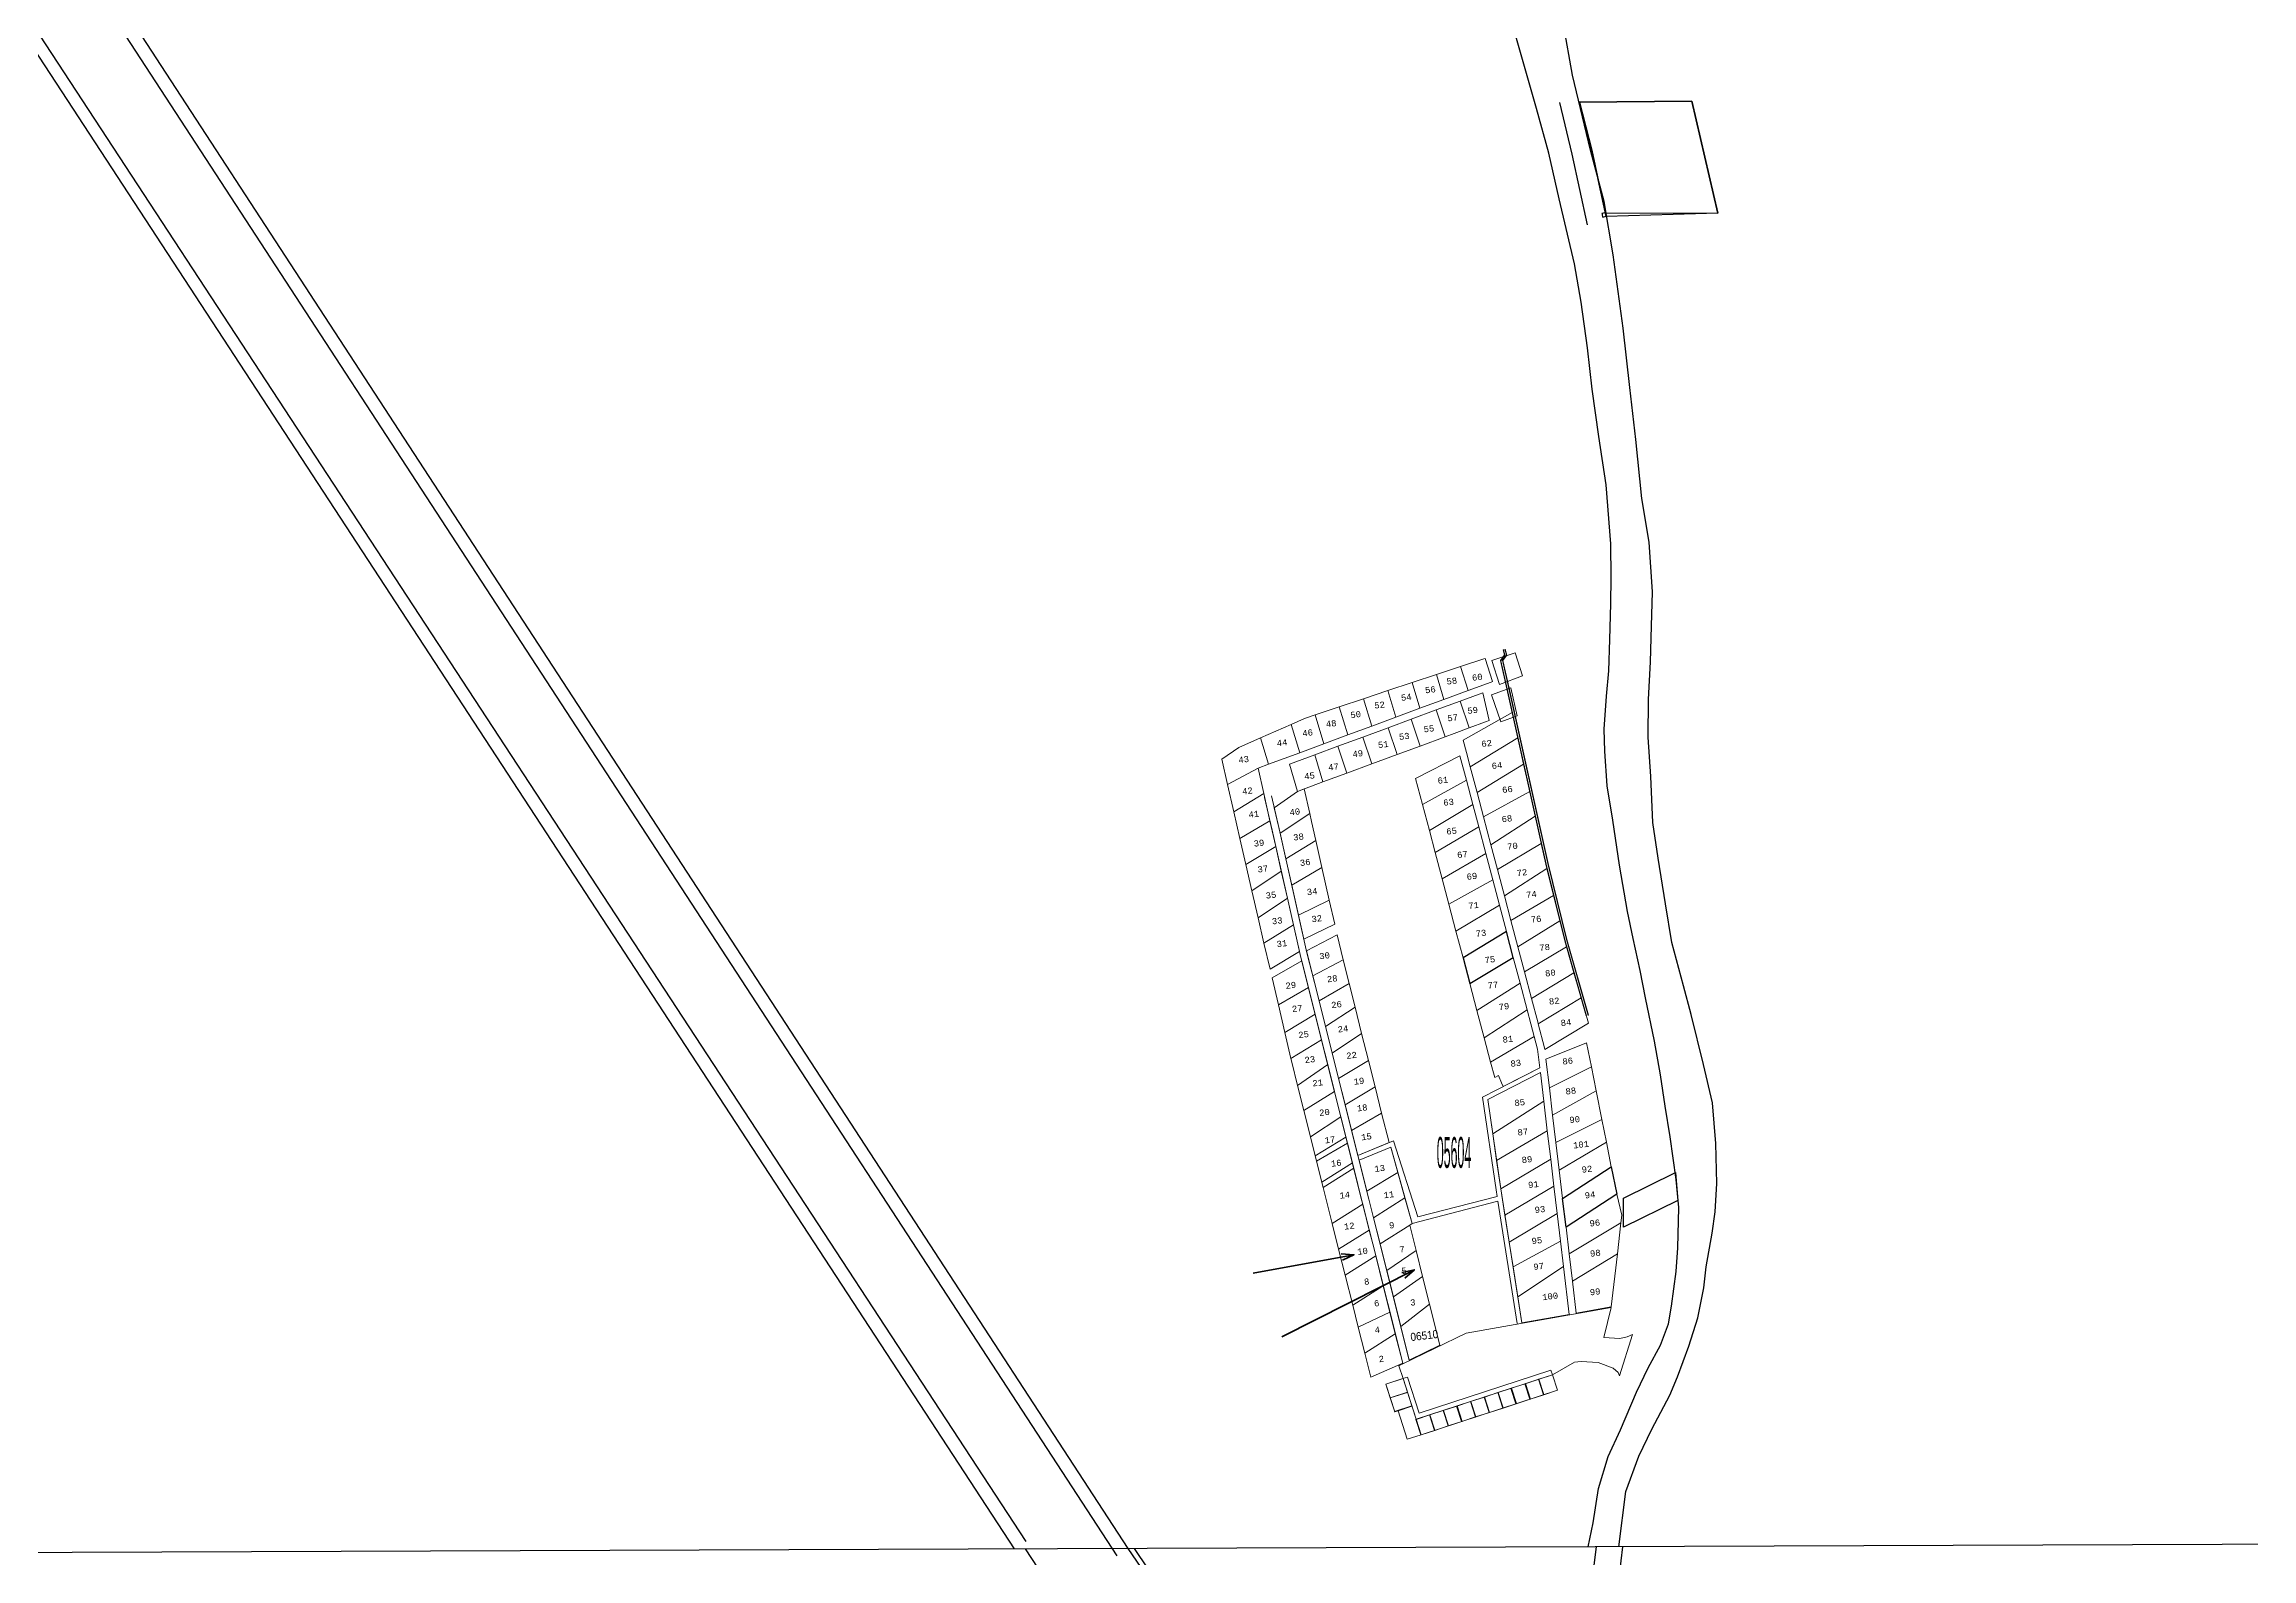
# Model space of a CAD drawing. Header units: millimetres. Extents: x 553705 to 560987, y 1303667 to 1309938.
# Drawn here: x 557243 to 558140, y 1305314 to 1305929 of the extents above; entities that cross this region are included whole.
import ezdxf
from ezdxf.enums import TextEntityAlignment as Align

# ---------------------------------------------------------------- set-up
doc = ezdxf.new("R2010")
doc.units = ezdxf.units.MM
doc.header["$PDMODE"] = 35
doc.header["$PDSIZE"] = 0.5
for name, color, linetype in [('2', 7, 'Continuous'), ('43', 7, 'Continuous'), ('CVL_CUADCON_LIN', 8, 'Continuous'), ('CVL_CUADCON_TIT', 1, 'Continuous')]:
    doc.layers.add(name, color=color, linetype=linetype)
for name, color, linetype, lineweight in [('Level 20', 7, 'Continuous', 0), ('Level 3', 6, 'Continuous', 0), ('Level 50', 7, 'Continuous', 0)]:
    doc.layers.add(name, color=color, linetype=linetype, lineweight=lineweight)
doc.styles.add('HECTOR LOPEZ', font='arial.ttf')
doc.styles.add('MONOTXT4', font='Monotxt4.shx')
doc.styles.add('ROMANS', font='ROMANS', dxfattribs={"height": 0.2})
doc.styles.add('Styledgn003', font='dgn003.shx')
doc.dimstyles.get("Standard").update_dxf_attribs({"dimtxt": 5, "dimasz": 0.18, "dimexe": 0.18, "dimexo": 0.0625, "dimgap": 0.09, "dimtad": 0, "dimtih": 1, "dimtoh": 1, "dimdec": 4, "dimzin": 0, "dimdsep": 46, "dimtxsty": 'HECTOR LOPEZ', "dimcen": 0.09, "dimadec": 0, "dimazin": 0, "dimtfac": 1, "dimtdec": 4, "dimtofl": 0, "dimtmove": 2, "dimatfit": 3, "dimfxl": 0.18, "dimtolj": 1, "dimtzin": 0, "dimarcsym": 0})
doc.dimstyles.new('STANDARD$0', dxfattribs={"dimtxt": 0.6, "dimasz": 0.5, "dimexe": 0.125, "dimexo": 0.000625, "dimgap": 0.0625, "dimtad": 0, "dimzin": 1, "dimdsep": 46, "dimtxsty": 'ROMANS', "dimblk1": 'ARCHTICK', "dimblk2": 'ARCHTICK', "dimsah": 1, "dimcen": 2.5, "dimclrd": 1, "dimclre": 1, "dimclrt": 30, "dimaunit": 1, "dimadec": 0, "dimazin": 0, "dimtfac": 1, "dimtix": 1, "dimtofl": 0, "dimtmove": 1, "dimatfit": 3, "dimldrblk": 'ARCHTICK', "dimfxl": 1, "dimtolj": 1, "dimtzin": 1, "dimarcsym": 0})

# ---------------------------------------------------------------- blocks, each defined once
blk = doc.blocks.new('_ARCHTICK')
at = {"color": 0, "linetype": 'ByBlock', "const_width": 0.15}
blk.add_lwpolyline([(-0.5, -0.5), (0.5, 0.5)], dxfattribs=at)
blk = doc.blocks.new('*D411')
at = {"layer": 'CVL_CUADCON_LIN', "color": 1, "lineweight": -2, "ltscale": 0.5, "transparency": 16777216}
for p, q in [((557877.07, 1305860.56), (557875.66, 1305860.26)), ((557875.78, 1305860.28), (557875.84, 1305860.02)), ((557877.4, 1305858.99), (557876, 1305858.68)), ((557876.12, 1305858.71), (557876.06, 1305858.97))]:
    blk.add_line(p, q, dxfattribs=at)
at = {"layer": 'Defpoints', "color": 0, "lineweight": 30, "ltscale": 0.5, "transparency": 16777216}
for p in [(557875.78, 1305860.28), (557877.07, 1305860.56), (557877.4, 1305858.99)]:
    blk.add_point(p, dxfattribs=at)
at = {"layer": 'CVL_CUADCON_LIN', "color": 1, "lineweight": -2, "ltscale": 0.5, "transparency": 16777216, "xscale": 0.5, "yscale": 0.5, "zscale": 0.5}
for p, rotation in [((557875.78, 1305860.28), 102.0840582381825), ((557876.12, 1305858.71), 282.0840582381825)]:
    blk.add_blockref('_ARCHTICK', p, dxfattribs=dict(at, rotation=rotation))
at = {"layer": 'CVL_CUADCON_LIN', "color": 30, "ltscale": 0.5, "transparency": 16777216, "insert": (557875.95, 1305859.5), "char_height": 0.2, "attachment_point": 5, "rotation": 282.08406, "style": 'ROMANS'}
blk.add_mtext('\\A1;1.61m.', dxfattribs=at)

msp = doc.modelspace()

# ---------------------------------------------------------------- linework, layer by layer
at = {"color": 1}
msp.add_lwpolyline([(557905.645, 1305470.625), (557906.556, 1305459.272), (557884.464, 1305448.451), (557884.464, 1305460.161)], close=True, dxfattribs=at)
at = {"layer": '2', "color": 1, "linetype": 'Continuous'}
for p, q in [((557683.268, 1305317.877), (556757.033, 1306738.195)), ((557678.748, 1305314.929), (557063.596, 1306258.223)), ((557641.738, 1305320.766), (557036.002, 1306246.05)), ((557637.052, 1305317.704), (557035.233, 1306238.654)), ((557641.401, 1305317.721), (557830.357, 1305030.172))]:
    msp.add_line(p, q, dxfattribs=at)
for points in [[(557870.203, 1305318.574), (557872.154, 1305328.281), (557874.338, 1305342.304), (557878.307, 1305355.321), (557883.309, 1305366.054), (557889.801, 1305381.382), (557894.554, 1305391.35), (557899.567, 1305400.555), (557902.806, 1305409.238), (557904.024, 1305416.377), (557905.953, 1305430.397), (557906.645, 1305440.079), (557907.034, 1305456.379), (557905.935, 1305467.83), (557903.523, 1305485.128), (557901.4, 1305497.589), (557899.53, 1305510.308), (557897.144, 1305524.04), (557893.46, 1305541.583), (557891.347, 1305552.772), (557888.459, 1305565.737), (557886.093, 1305576.668), (557882.908, 1305595.488), (557880.235, 1305613.802), (557877.847, 1305627.79), (557876.983, 1305641.789), (557876.664, 1305650.699), (557877.582, 1305664.202), (557878.524, 1305674.396), (557878.939, 1305687.131), (557879.341, 1305701.649), (557879.518, 1305712.346), (557879.417, 1305726.096), (557877.465, 1305750.018), (557874.529, 1305769.603), (557871.848, 1305788.936), (557869.948, 1305805.728), (557867.273, 1305824.297), (557864.62, 1305839.811), (557858.332, 1305866.246), (557854.133, 1305884.804), (557849.176, 1305902.846), (557840.833, 1305932.322)], [(557882.652, 1305318.62), (557885.522, 1305341.115), (557890.752, 1305355.415), (557896.006, 1305366.405), (557903.271, 1305380.211), (557906.519, 1305387.621), (557911, 1305400.132), (557914.726, 1305411.62), (557917.177, 1305423.862), (557918.131, 1305432.272), (557920.571, 1305446.042), (557921.778, 1305454.709), (557922.456, 1305466.173), (557922.084, 1305482.468), (557920.693, 1305499.009), (557917.024, 1305514.515), (557912.051, 1305534.849), (557908.918, 1305546.539), (557904.218, 1305564.074), (557901.563, 1305579.842), (557898.634, 1305598.409), (557896.497, 1305612.907), (557895.6, 1305631.49), (557894.467, 1305647.524), (557894.61, 1305662.804), (557895.514, 1305678.09), (557895.917, 1305692.608), (557896.323, 1305706.616), (557894.906, 1305726.723), (557891.983, 1305744.526), (557889.523, 1305768.444), (557887.083, 1305789.561), (557884.367, 1305813.732), (557880.341, 1305843.495), (557876.627, 1305865.112), (557871.142, 1305885.951), (557863.808, 1305916.453), (557860.102, 1305937.052)], [(557873.378, 1305318.586), (557868.761, 1305281.961), (557859.019, 1305253.699), (557852.826, 1305226.728), (557847.675, 1305195.443), (557842.456, 1305175.593), (557838.505, 1305156.258), (557833.55, 1305134.885), (557831.103, 1305118.862), (557826.079, 1305109.177), (557685.863, 1305317.886)], [(557838.933, 1305083.838), (557840.614, 1305100.365), (557841.241, 1305123.239), (557844.382, 1305150.701), (557849.845, 1305172.077), (557854.826, 1305189.131), (557859.806, 1305206.439), (557868.048, 1305230.626), (557872.782, 1305246.407), (557876.237, 1305263.707), (557879.452, 1305278.717), (557884.308, 1305318.627)]]:
    msp.add_lwpolyline(points, dxfattribs=at)
at = {"layer": '43', "color": 1, "linetype": 'Continuous'}
msp.add_lwpolyline([(553889.178, 1309911.573), (560693.97, 1309937.04), (560711.708, 1305329.172), (553905.872, 1305303.788), (553889.178, 1309911.573)], dxfattribs=at)
at = {"layer": 'CVL_CUADCON_LIN', "color": 1, "ltscale": 0.5, "flags": 128}
for points in [[(557869.952, 1305855.603), (557863.694, 1305884.412), (557858.622, 1305905.307)], [(557826.079, 1305109.177), (557683.268, 1305317.877)]]:
    msp.add_lwpolyline(points, dxfattribs=at)
for points in [[(557866.574, 1305905.525), (557912.314, 1305905.895), (557922.794, 1305860.375), (557877.404, 1305858.985), (557871.624, 1305885.985)], [(557877.067, 1305860.558), (557922.794, 1305860.375), (557912.314, 1305905.895), (557866.574, 1305905.525), (557871.624, 1305885.985), (557877.067, 1305860.558)], [(557879.554, 1305472.948), (557881.805, 1305461.785), (557861.151, 1305448.42), (557859.761, 1305460.052)]]:
    msp.add_lwpolyline(points, close=True, dxfattribs=at)
at = {"layer": 'CVL_CUADCON_LIN', "color": 1, "ltscale": 0.5, "const_width": 0.1, "flags": 128}
msp.add_lwpolyline([(557608.444, 1305361.482), (557598.543, 1305376.634)], dxfattribs=at)
at = {"layer": 'CVL_CUADCON_TIT', "color": 1, "ltscale": 0.5, "flags": 128}
msp.add_lwpolyline([(557839.725, 1305558.036), (557836.934, 1305568.578), (557819.302, 1305557.895), (557822.081, 1305547.396), (557839.725, 1305558.036)], dxfattribs=at)
at = {"layer": 'Level 20', "color": 1, "linetype": 'Continuous', "lineweight": 0}
msp.add_line((557833.252, 1305593.812), (557830.605, 1305603.811), dxfattribs=at)
at = {"layer": 'Level 20', "color": 1, "linetype": 'Continuous', "lineweight": 0, "flags": 128}
for points in [[(557840.537, 1305681.831), (557831.046, 1305678.682), (557834.134, 1305668.939), (557843.515, 1305672.403), (557840.537, 1305681.831)], [(557869.388, 1305534.255), (557860.684, 1305564.78), (557852.988, 1305595.87), (557837.056, 1305667.162), (557834.502, 1305678.593), (557836.106, 1305680.92), (557835.555, 1305683.034)], [(557869.533, 1305534.296), (557860.829, 1305564.818), (557853.134, 1305595.904), (557837.203, 1305667.195), (557834.662, 1305678.562), (557836.268, 1305680.892), (557835.7, 1305683.072)], [(557870.21, 1305534.493), (557861.398, 1305565.271), (557853.717, 1305596.144), (557837.921, 1305667.324), (557835.385, 1305678.751), (557836.907, 1305680.871), (557836.335, 1305683.235)], [(557870.354, 1305534.534), (557861.543, 1305565.31), (557853.863, 1305596.179), (557838.068, 1305667.356), (557835.546, 1305678.718), (557837.069, 1305680.839), (557836.481, 1305683.27)], [(557808.556, 1305672.972), (557798.676, 1305669.694), (557801.803, 1305659.232), (557811.569, 1305662.838), (557808.556, 1305672.972)], [(557818.247, 1305676.187), (557808.556, 1305672.972), (557811.569, 1305662.838), (557821.334, 1305666.444), (557818.247, 1305676.187)], [(557828.269, 1305679.512), (557827.738, 1305679.336), (557818.247, 1305676.187), (557821.334, 1305666.444), (557830.715, 1305669.908), (557831.241, 1305670.102), (557828.269, 1305679.512)], [(557778.921, 1305663.118), (557769.048, 1305659.819), (557772.507, 1305648.415), (557782.272, 1305652.02), (557778.921, 1305663.118)], [(557788.796, 1305666.413), (557778.921, 1305663.118), (557782.272, 1305652.02), (557792.038, 1305655.626), (557788.796, 1305666.413)], [(557798.676, 1305669.694), (557798.676, 1305669.694), (557788.795, 1305666.416), (557792.038, 1305655.626), (557801.803, 1305659.232), (557798.676, 1305669.694)], [(557818.122, 1305662.166), (557808.365, 1305658.564), (557812.058, 1305647.644), (557815.649, 1305648.97), (557821.814, 1305651.247), (557821.814, 1305651.247), (557818.122, 1305662.166)], [(557825.88, 1305665.031), (557827.319, 1305665.563), (557829.875, 1305654.223), (557828.435, 1305653.691), (557821.814, 1305651.247), (557818.122, 1305662.166), (557825.88, 1305665.031)], [(557838.679, 1305667.526), (557841.257, 1305656.194), (557834.613, 1305653.741), (557830.921, 1305664.661), (557838.679, 1305667.526)], [(557759.174, 1305656.52), (557754.945, 1305655.107), (557749.482, 1305652.692), (557752.976, 1305641.203), (557762.741, 1305644.809), (557759.174, 1305656.52)], [(557769.048, 1305659.819), (557759.174, 1305656.52), (557762.741, 1305644.809), (557772.507, 1305648.415), (557769.048, 1305659.819)], [(557788.863, 1305651.363), (557792.555, 1305640.443), (557801.898, 1305643.893), (557798.206, 1305654.813), (557788.863, 1305651.363)], [(557808.365, 1305658.564), (557798.206, 1305654.813), (557801.898, 1305643.893), (557812.058, 1305647.644), (557808.365, 1305658.564)], [(557841.514, 1305647.214), (557839.215, 1305657.5), (557819.336, 1305646.294), (557820.696, 1305641.235), (557822.223, 1305635.47), (557822.223, 1305635.47), (557841.514, 1305647.214)], [(557740.221, 1305636.482), (557736.092, 1305634.949), (557723.653, 1305628.224), (557721.31, 1305638.608), (557728.238, 1305643.343), (557737.049, 1305647.195), (557740.221, 1305636.482)], [(557749.482, 1305652.692), (557737.049, 1305647.195), (557740.221, 1305636.482), (557752.976, 1305641.203), (557749.482, 1305652.692)], [(557778.578, 1305647.565), (557768.465, 1305643.831), (557768.465, 1305643.831), (557772.158, 1305632.911), (557782.27, 1305636.645), (557778.578, 1305647.565)], [(557788.863, 1305651.363), (557778.578, 1305647.565), (557782.27, 1305636.645), (557792.555, 1305640.443), (557788.863, 1305651.363)], [(557841.514, 1305647.214), (557822.223, 1305635.47), (557822.223, 1305635.47), (557824.988, 1305625.026), (557824.988, 1305625.026), (557843.899, 1305636.544), (557841.514, 1305647.214)], [(557759.122, 1305640.381), (557748.803, 1305636.571), (557752.083, 1305625.498), (557762.402, 1305629.309), (557759.122, 1305640.381)], [(557768.465, 1305643.831), (557759.122, 1305640.381), (557762.402, 1305629.309), (557772.158, 1305632.911), (557768.465, 1305643.831)], [(557818.031, 1305639.973), (557800.028, 1305630.689), (557800.028, 1305630.689), (557802.805, 1305620.201), (557802.805, 1305620.201), (557820.677, 1305629.978), (557818.031, 1305639.973)], [(557843.899, 1305636.544), (557824.988, 1305625.026), (557824.988, 1305625.026), (557827.612, 1305615.116), (557827.612, 1305615.116), (557846.391, 1305625.391), (557843.899, 1305636.544)], [(557736.092, 1305634.949), (557738.367, 1305624.56), (557726.139, 1305617.204), (557723.653, 1305628.224), (557736.092, 1305634.949)], [(557752.083, 1305625.498), (557754.79, 1305626.498), (557757.055, 1305616.453), (557744.949, 1305608.558), (557742.639, 1305618.801), (557752.083, 1305625.498)], [(557823.291, 1305620.103), (557820.677, 1305629.978), (557802.805, 1305620.201), (557802.805, 1305620.201), (557805.625, 1305609.552), (557805.625, 1305609.552), (557823.291, 1305620.103)], [(557728.623, 1305606.299), (557726.139, 1305617.204), (557738.367, 1305624.56), (557740.843, 1305613.579), (557728.623, 1305606.299)], [(557738.711, 1305623.036), (557741.727, 1305609.662), (557753.091, 1305559.27), (557756.138, 1305547.129), (557778.232, 1305459.13), (557782.603, 1305441.72), (557794.785, 1305393.147)], [(557741.54, 1305623.674), (557744.556, 1305610.3), (557755.912, 1305559.942), (557758.951, 1305547.835), (557781.045, 1305459.836), (557785.416, 1305442.426), (557797.452, 1305394.433)], [(557823.291, 1305620.103), (557805.625, 1305609.552), (557805.625, 1305609.552), (557807.983, 1305600.645), (557807.983, 1305600.645), (557825.691, 1305611.039), (557823.291, 1305620.103)], [(557848.618, 1305615.424), (557846.391, 1305625.391), (557827.612, 1305615.116), (557827.612, 1305615.116), (557830.605, 1305603.811), (557830.605, 1305603.811), (557848.618, 1305615.424)], [(557731.033, 1305595.74), (557728.623, 1305606.299), (557740.843, 1305613.579), (557743.204, 1305603.11), (557731.033, 1305595.74)], [(557757.771, 1305613.28), (557757.055, 1305616.453), (557757.055, 1305616.453), (557744.949, 1305608.558), (557747.305, 1305598.111), (557759.512, 1305605.56), (557759.512, 1305605.56), (557757.771, 1305613.28)], [(557825.691, 1305611.039), (557807.983, 1305600.645), (557807.983, 1305600.645), (557810.805, 1305589.985), (557810.805, 1305589.985), (557828.538, 1305600.286), (557825.691, 1305611.039)], [(557733.494, 1305585.02), (557731.033, 1305595.74), (557743.204, 1305603.11), (557745.469, 1305593.068), (557733.494, 1305585.02)], [(557759.512, 1305605.56), (557759.512, 1305605.56), (557747.305, 1305598.111), (557749.735, 1305587.333), (557761.995, 1305594.548), (557761.995, 1305594.548), (557759.512, 1305605.56)], [(557828.538, 1305600.286), (557810.805, 1305589.985), (557810.805, 1305589.985), (557813.526, 1305579.709), (557813.526, 1305579.709), (557831.365, 1305589.611), (557828.538, 1305600.286)], [(557736.027, 1305574.147), (557733.494, 1305585.02), (557745.469, 1305593.068), (557747.932, 1305582.148), (557736.027, 1305574.147)], [(557761.995, 1305594.548), (557761.995, 1305594.548), (557749.735, 1305587.333), (557752.465, 1305575.229), (557764.986, 1305581.289), (557761.995, 1305594.548)], [(557738.435, 1305563.809), (557736.027, 1305574.147), (557747.932, 1305582.148), (557750.394, 1305571.229), (557738.435, 1305563.809)], [(557831.365, 1305589.611), (557813.526, 1305579.709), (557813.526, 1305579.709), (557816.452, 1305568.658), (557816.452, 1305568.658), (557834.092, 1305579.312), (557831.365, 1305589.611)], [(557856.116, 1305583.232), (557838.761, 1305573.004), (557838.761, 1305573.004), (557841.587, 1305562.331), (557841.587, 1305562.331), (557858.666, 1305572.932), (557856.116, 1305583.232)], [(557767.186, 1305571.534), (557754.665, 1305565.474), (557752.465, 1305575.229), (557764.986, 1305581.289), (557767.186, 1305571.534)], [(557836.934, 1305568.578), (557834.092, 1305579.312), (557816.452, 1305568.658), (557816.452, 1305568.658), (557819.302, 1305557.895), (557819.302, 1305557.895), (557836.934, 1305568.578)], [(557860.684, 1305564.78), (557858.666, 1305572.932), (557841.587, 1305562.331), (557841.587, 1305562.331), (557844.26, 1305552.237), (557844.26, 1305552.237), (557861.396, 1305562.282), (557860.684, 1305564.78)], [(557750.394, 1305571.229), (557752.832, 1305560.42), (557740.885, 1305553.293), (557738.435, 1305563.809), (557750.394, 1305571.229)], [(557758.266, 1305550.563), (557755.73, 1305560.752), (557768.162, 1305567.202), (557770.62, 1305556.994), (557758.266, 1305550.563)], [(557753.751, 1305556.636), (557741.717, 1305549.718), (557741.717, 1305549.718), (557744.269, 1305538.766), (557756.476, 1305545.783), (557756.476, 1305545.783), (557753.751, 1305556.636)], [(557758.266, 1305550.563), (557770.62, 1305556.994), (557773.032, 1305547.383), (557760.834, 1305540.334), (557758.266, 1305550.563)], [(557839.725, 1305558.036), (557822.081, 1305547.396), (557822.081, 1305547.396), (557824.961, 1305536.52), (557824.961, 1305536.52), (557842.505, 1305547.536), (557839.725, 1305558.036)], [(557861.396, 1305562.282), (557844.26, 1305552.237), (557844.26, 1305552.237), (557847.129, 1305541.401), (557847.129, 1305541.401), (557864.395, 1305551.764), (557861.396, 1305562.282)], [(557756.476, 1305545.783), (557744.269, 1305538.766), (557744.269, 1305538.766), (557746.89, 1305527.514), (557746.89, 1305527.514), (557759.201, 1305534.931), (557756.476, 1305545.783)], [(557773.032, 1305547.383), (557773.032, 1305547.383), (557760.834, 1305540.334), (557763.442, 1305529.947), (557775.445, 1305537.771), (557775.445, 1305537.771), (557773.032, 1305547.383)], [(557842.505, 1305547.536), (557824.961, 1305536.52), (557824.961, 1305536.52), (557827.928, 1305525.313), (557827.928, 1305525.313), (557845.349, 1305536.794), (557842.505, 1305547.536)], [(557842.505, 1305547.536), (557824.961, 1305536.52), (557824.961, 1305536.52), (557827.928, 1305525.313), (557827.928, 1305525.313), (557845.349, 1305536.794), (557842.505, 1305547.536)], [(557864.395, 1305551.764), (557847.129, 1305541.401), (557847.129, 1305541.401), (557849.657, 1305531.854), (557849.873, 1305531.038), (557867.286, 1305541.628), (557867.286, 1305541.628), (557864.395, 1305551.764)], [(557775.445, 1305537.771), (557775.445, 1305537.771), (557763.442, 1305529.947), (557766.14, 1305519.2), (557778.114, 1305527.141), (557778.114, 1305527.141), (557775.445, 1305537.771)], [(557846.853, 1305531.112), (557845.349, 1305536.794), (557827.928, 1305525.313), (557827.928, 1305525.313), (557830.523, 1305515.511), (557830.523, 1305515.511), (557830.523, 1305515.511), (557848.233, 1305525.901), (557846.853, 1305531.112)], [(557846.853, 1305531.112), (557845.349, 1305536.794), (557827.928, 1305525.313), (557827.928, 1305525.313), (557830.523, 1305515.511), (557830.523, 1305515.511), (557830.523, 1305515.511), (557848.233, 1305525.901), (557846.853, 1305531.112)], [(557846.853, 1305531.112), (557845.349, 1305536.794), (557827.928, 1305525.313), (557827.928, 1305525.313), (557830.523, 1305515.511), (557830.523, 1305515.511), (557830.523, 1305515.511), (557848.233, 1305525.901), (557846.853, 1305531.112)], [(557846.853, 1305531.112), (557845.349, 1305536.794), (557827.928, 1305525.313), (557827.928, 1305525.313), (557830.523, 1305515.511), (557830.523, 1305515.511), (557830.523, 1305515.511), (557848.233, 1305525.901), (557846.853, 1305531.112)], [(557846.853, 1305531.112), (557845.349, 1305536.794), (557827.928, 1305525.313), (557827.928, 1305525.313), (557830.523, 1305515.511), (557830.523, 1305515.511), (557830.523, 1305515.511), (557848.233, 1305525.901), (557846.853, 1305531.112)], [(557867.286, 1305541.628), (557867.286, 1305541.628), (557849.873, 1305531.038), (557852.442, 1305521.335), (557852.527, 1305520.62), (557870.225, 1305531.322), (557870.225, 1305531.322), (557867.286, 1305541.628)], [(557759.201, 1305534.931), (557746.89, 1305527.514), (557746.89, 1305527.514), (557749.338, 1305517.006), (557749.338, 1305517.006), (557761.796, 1305524.596), (557759.201, 1305534.931)], [(557761.796, 1305524.596), (557749.338, 1305517.006), (557749.338, 1305517.006), (557749.708, 1305515.417), (557752.084, 1305505.934), (557752.084, 1305505.934), (557764.327, 1305514.514), (557761.796, 1305524.596)], [(557778.114, 1305527.141), (557778.114, 1305527.141), (557766.14, 1305519.2), (557768.758, 1305508.774), (557780.883, 1305516.114), (557780.883, 1305516.114), (557778.114, 1305527.141)], [(557830.523, 1305515.511), (557830.523, 1305515.511), (557832.176, 1305509.268), (557833.745, 1305510.06), (557834.954, 1305507.057), (557835.553, 1305505.569), (557850.489, 1305513.233), (557849.586, 1305520.789), (557848.233, 1305525.901), (557830.523, 1305515.511)], [(557830.523, 1305515.511), (557830.523, 1305515.511), (557832.176, 1305509.268), (557833.745, 1305510.06), (557834.954, 1305507.057), (557835.553, 1305505.569), (557850.489, 1305513.233), (557849.586, 1305520.789), (557848.233, 1305525.901), (557830.523, 1305515.511)], [(557830.523, 1305515.511), (557830.523, 1305515.511), (557832.176, 1305509.268), (557833.745, 1305510.06), (557834.954, 1305507.057), (557835.553, 1305505.569), (557850.489, 1305513.233), (557849.586, 1305520.789), (557848.233, 1305525.901), (557830.523, 1305515.511)], [(557830.523, 1305515.511), (557830.523, 1305515.511), (557832.176, 1305509.268), (557833.745, 1305510.06), (557834.954, 1305507.057), (557835.553, 1305505.569), (557850.489, 1305513.233), (557849.586, 1305520.789), (557848.233, 1305525.901), (557830.523, 1305515.511)], [(557871.45, 1305513.572), (557871.45, 1305513.572), (557869.508, 1305523.381), (557869.508, 1305523.381), (557852.995, 1305516.703), (557854.381, 1305505.097), (557871.45, 1305513.572)], [(557764.327, 1305514.514), (557752.084, 1305505.934), (557752.084, 1305505.934), (557754.618, 1305495.821), (557754.618, 1305495.821), (557767.065, 1305503.608), (557764.327, 1305514.514)], [(557780.883, 1305516.114), (557780.883, 1305516.114), (557768.758, 1305508.774), (557771.442, 1305498.086), (557783.562, 1305505.445), (557783.562, 1305505.445), (557780.883, 1305516.114)], [(557833.219, 1305460.892), (557832.785, 1305463.665), (557827.26, 1305501.314), (557850.489, 1305513.233)], [(557843.176, 1305409.579), (557834.664, 1305463.95), (557829.338, 1305500.244), (557829.338, 1305500.244), (557850.729, 1305511.221)], [(557852.109, 1305499.666), (557850.729, 1305511.221), (557829.338, 1305500.244), (557829.338, 1305500.244), (557831.377, 1305486.345), (557831.377, 1305486.345), (557852.109, 1305499.666)], [(557871.45, 1305513.572), (557871.45, 1305513.572), (557854.381, 1305505.097), (557855.709, 1305493.983), (557873.381, 1305503.821), (557873.381, 1305503.821), (557871.45, 1305513.572)], [(557767.065, 1305503.608), (557754.618, 1305495.821), (557754.618, 1305495.821), (557757.291, 1305485.156), (557757.291, 1305485.156), (557769.653, 1305493.301), (557767.065, 1305503.608)], [(557783.562, 1305505.445), (557783.562, 1305505.445), (557771.442, 1305498.086), (557774.047, 1305487.708), (557786.24, 1305494.776), (557786.24, 1305494.776), (557783.562, 1305505.445)], [(557873.381, 1305503.821), (557873.381, 1305503.821), (557855.709, 1305493.983), (557857.044, 1305482.801), (557875.676, 1305492.233), (557875.676, 1305492.233), (557873.381, 1305503.821)], [(557769.653, 1305493.301), (557757.291, 1305485.156), (557757.291, 1305485.156), (557759.772, 1305475.257), (557759.772, 1305475.257), (557772.336, 1305482.613), (557769.653, 1305493.301)], [(557786.24, 1305494.776), (557786.24, 1305494.776), (557774.047, 1305487.708), (557776.609, 1305477.504), (557789.252, 1305482.778), (557789.252, 1305482.778), (557786.24, 1305494.776)], [(557852.109, 1305499.666), (557831.377, 1305486.345), (557831.377, 1305486.345), (557832.955, 1305475.594), (557832.955, 1305475.594), (557853.556, 1305487.551), (557852.109, 1305499.666)], [(557877.542, 1305482.929), (557875.676, 1305492.233), (557875.676, 1305492.233), (557875.676, 1305492.233), (557857.044, 1305482.801), (557858.387, 1305471.555), (557877.542, 1305482.929)], [(557773.107, 1305479.543), (557771.735, 1305485.009), (557759.225, 1305477.371), (557759.225, 1305477.371), (557759.225, 1305477.371), (557761.902, 1305466.766), (557774.354, 1305474.573), (557773.107, 1305479.543)], [(557776.609, 1305477.504), (557791.094, 1305483.556), (557800.89, 1305452.679)], [(557853.556, 1305487.551), (557832.955, 1305475.594), (557832.955, 1305475.594), (557834.664, 1305463.95), (557834.688, 1305463.795), (557834.664, 1305463.95), (557854.93, 1305476.052), (557853.556, 1305487.551)], [(557879.554, 1305472.948), (557877.542, 1305482.929), (557877.542, 1305482.929), (557877.542, 1305482.929), (557858.387, 1305471.555), (557859.761, 1305460.052), (557879.554, 1305472.948)], [(557772.336, 1305482.613), (557759.772, 1305475.257), (557759.772, 1305475.257), (557762.458, 1305464.541), (557762.458, 1305464.541), (557774.902, 1305472.396), (557772.336, 1305482.613)], [(557777.077, 1305475.641), (557789.911, 1305481.002), (557798.578, 1305449.907)], [(557789.911, 1305481.002), (557777.077, 1305475.641), (557780.226, 1305463.096), (557792.795, 1305470.657), (557792.795, 1305470.657), (557789.911, 1305481.002)], [(557854.93, 1305476.052), (557834.664, 1305463.95), (557834.664, 1305463.95), (557836.319, 1305453.375), (557836.319, 1305453.375), (557856.243, 1305465.055), (557854.93, 1305476.052)], [(557774.902, 1305472.396), (557762.458, 1305464.541), (557762.458, 1305464.541), (557766.102, 1305449.997), (557766.102, 1305449.997), (557778.569, 1305457.79), (557778.232, 1305459.13), (557774.902, 1305472.396)], [(557792.795, 1305470.657), (557792.795, 1305470.657), (557780.226, 1305463.096), (557781.045, 1305459.836), (557782.957, 1305452.221), (557795.651, 1305460.407), (557795.651, 1305460.407), (557792.795, 1305470.657)], [(557881.805, 1305461.785), (557879.554, 1305472.948), (557879.554, 1305472.948), (557859.761, 1305460.052), (557861.151, 1305448.42), (557881.805, 1305461.785)], [(557778.569, 1305457.79), (557766.102, 1305449.997), (557766.102, 1305449.997), (557768.721, 1305439.547), (557768.721, 1305439.547), (557781.231, 1305447.185), (557778.569, 1305457.79)], [(557795.651, 1305460.407), (557795.651, 1305460.407), (557782.957, 1305452.221), (557785.604, 1305441.676), (557785.604, 1305441.676), (557797.649, 1305449.316), (557798.578, 1305449.907), (557795.651, 1305460.407)], [(557798.578, 1305449.907), (557833.515, 1305459.007)], [(557800.89, 1305452.679), (557833.219, 1305460.892)], [(557841.305, 1305409.246), (557833.515, 1305459.007)], [(557883.447, 1305450.237), (557883.801, 1305453.347), (557881.805, 1305461.785), (557881.805, 1305461.785), (557861.151, 1305448.42), (557862.448, 1305437.562), (557862.448, 1305437.562), (557883.447, 1305450.237)], [(557782.603, 1305441.72), (557781.231, 1305447.185), (557768.721, 1305439.547), (557768.721, 1305439.547), (557768.721, 1305439.547), (557771.398, 1305428.942), (557783.85, 1305436.749), (557782.603, 1305441.72)], [(557797.649, 1305449.316), (557797.649, 1305449.316), (557785.604, 1305441.676), (557788.329, 1305430.812), (557800.203, 1305439.018), (557800.203, 1305439.018), (557797.649, 1305449.316)], [(557857.568, 1305453.96), (557838.041, 1305442.38), (557838.041, 1305442.38), (557839.624, 1305432.264), (557839.624, 1305432.264), (557858.902, 1305442.793), (557857.568, 1305453.96)], [(557800.203, 1305439.018), (557800.203, 1305439.018), (557788.329, 1305430.812), (557791.005, 1305420.142), (557802.889, 1305428.433), (557802.889, 1305428.433), (557800.203, 1305439.018)], [(557800.203, 1305439.018), (557800.203, 1305439.018), (557788.329, 1305430.812), (557791.005, 1305420.142), (557802.889, 1305428.433), (557802.889, 1305428.433), (557800.203, 1305439.018)], [(557858.902, 1305442.793), (557860.142, 1305432.414), (557841.513, 1305420.201), (557839.624, 1305432.264), (557858.902, 1305442.793)], [(557786.895, 1305424.607), (557774.482, 1305416.732), (557771.398, 1305428.942), (557783.85, 1305436.749), (557786.895, 1305424.607)], [(557789.589, 1305413.867), (557776.728, 1305407.838), (557774.482, 1305416.732), (557786.895, 1305424.607), (557789.589, 1305413.867)], [(557802.889, 1305428.433), (557802.889, 1305428.433), (557791.005, 1305420.142), (557794.033, 1305408.066), (557805.717, 1305417.163), (557805.717, 1305417.163), (557802.889, 1305428.433)], [(557789.589, 1305413.867), (557791.777, 1305405.14), (557779.401, 1305397.254), (557776.728, 1305407.838), (557789.589, 1305413.867)], [(557888.234, 1305404.849), (557885.989, 1305403.879), (557883.054, 1305403.211), (557876.533, 1305403.656), (557879.506, 1305415.855), (557820.593, 1305405.397), (557794.834, 1305392.953), (557794.834, 1305392.953), (557793.613, 1305392.363), (557793.184, 1305392.156), (557794.925, 1305386.913), (557800.297, 1305370.377), (557855.642, 1305388.487), (557864.63, 1305393.648), (557867.283, 1305393.881), (557874.218, 1305393.453), (557880.364, 1305391.218), (557882.4, 1305389.419), (557882.935, 1305388.01), (557888.234, 1305404.849)], [(557791.777, 1305405.14), (557794.785, 1305393.147), (557781.85, 1305387.559), (557779.401, 1305397.254), (557791.777, 1305405.14)], [(557874.218, 1305393.453), (557867.283, 1305393.881), (557864.63, 1305393.648), (557855.642, 1305388.487)], [(557796.771, 1305387.565), (557801.544, 1305372.902), (557855.022, 1305390.384), (557855.642, 1305388.487), (557857.717, 1305382.226), (557802.341, 1305364.112), (557796.658, 1305362.253), (557792.892, 1305373.847), (557791.541, 1305373.445), (557787.937, 1305384.643), (557787.935, 1305384.649), (557794.919, 1305386.912), (557796.771, 1305387.565)], [(557794.925, 1305386.913), (557787.941, 1305384.651), (557789.725, 1305379.107), (557796.731, 1305381.352), (557794.925, 1305386.913)], [(557844.547, 1305384.856), (557838.854, 1305382.994), (557840.905, 1305376.726), (557846.598, 1305378.588), (557844.547, 1305384.856)], [(557846.683, 1305378.616), (557846.512, 1305378.56), (557844.461, 1305384.828), (557844.632, 1305384.884), (557846.683, 1305378.616)], [(557844.461, 1305384.828), (557846.512, 1305378.56)], [(557850.045, 1305386.656), (557844.547, 1305384.856), (557846.598, 1305378.588), (557852.096, 1305380.387), (557850.045, 1305386.656)], [(557844.632, 1305384.884), (557846.683, 1305378.616)], [(557852.168, 1305380.41), (557852.025, 1305380.363), (557849.974, 1305386.632), (557850.116, 1305386.679), (557852.168, 1305380.41)], [(557849.974, 1305386.632), (557852.025, 1305380.363)], [(557850.116, 1305386.679), (557852.168, 1305380.41)], [(557796.703, 1305381.438), (557789.711, 1305379.15)], [(557789.711, 1305379.15), (557796.703, 1305381.438), (557796.759, 1305381.267), (557789.739, 1305379.064), (557789.711, 1305379.15)], [(557796.731, 1305381.352), (557798.533, 1305375.808), (557792.862, 1305373.96), (557792.898, 1305373.848), (557791.546, 1305373.447), (557789.725, 1305379.107), (557796.731, 1305381.352)], [(557796.759, 1305381.267), (557789.739, 1305379.064)], [(557798.505, 1305375.893), (557791.497, 1305373.6)], [(557791.497, 1305373.6), (557791.546, 1305373.447), (557792.898, 1305373.848), (557798.561, 1305375.722), (557798.505, 1305375.893), (557791.497, 1305373.6)], [(557798.533, 1305375.808), (557792.862, 1305373.96), (557792.898, 1305373.848), (557792.898, 1305373.848), (557796.664, 1305362.255), (557802.261, 1305364.086), (557800.212, 1305370.349), (557800.297, 1305370.377), (557798.533, 1305375.808)], [(557798.561, 1305375.722), (557792.898, 1305373.848)], [(557816.785, 1305375.772), (557811.273, 1305373.968), (557813.323, 1305367.704), (557818.835, 1305369.507), (557816.785, 1305375.772)], [(557816.871, 1305375.8), (557816.7, 1305375.744), (557818.75, 1305369.479), (557818.921, 1305369.535), (557816.871, 1305375.8)], [(557816.7, 1305375.744), (557818.75, 1305369.479)], [(557822.364, 1305377.598), (557816.785, 1305375.772), (557818.835, 1305369.507), (557824.415, 1305371.332), (557822.364, 1305377.598)], [(557816.871, 1305375.8), (557818.921, 1305369.535)], [(557822.45, 1305377.626), (557822.279, 1305377.57), (557824.329, 1305371.304), (557824.5, 1305371.36), (557822.45, 1305377.626)], [(557822.279, 1305377.57), (557824.329, 1305371.304)], [(557827.981, 1305379.436), (557822.364, 1305377.598), (557824.415, 1305371.332), (557830.032, 1305373.169), (557827.981, 1305379.436)], [(557822.45, 1305377.626), (557824.5, 1305371.36)], [(557828.067, 1305379.464), (557827.896, 1305379.408), (557829.946, 1305373.141), (557830.117, 1305373.197), (557828.067, 1305379.464)], [(557827.896, 1305379.408), (557829.946, 1305373.141)], [(557833.513, 1305381.246), (557827.981, 1305379.436), (557830.032, 1305373.169), (557835.563, 1305374.979), (557833.513, 1305381.246)], [(557828.067, 1305379.464), (557830.117, 1305373.197)], [(557833.598, 1305381.274), (557833.427, 1305381.218), (557835.478, 1305374.951), (557835.649, 1305375.007), (557833.598, 1305381.274)], [(557833.427, 1305381.218), (557835.478, 1305374.951)], [(557838.854, 1305382.994), (557833.513, 1305381.246), (557835.563, 1305374.979), (557840.905, 1305376.726), (557838.854, 1305382.994)], [(557833.598, 1305381.274), (557835.649, 1305375.007)], [(557840.819, 1305376.698), (557840.99, 1305376.754), (557838.939, 1305383.022), (557838.768, 1305382.966), (557840.819, 1305376.698)], [(557838.768, 1305382.966), (557840.819, 1305376.698)], [(557838.939, 1305383.022), (557840.99, 1305376.754)], [(557800.297, 1305370.377), (557800.126, 1305370.321)], [(557800.297, 1305370.377), (557800.126, 1305370.321), (557802.176, 1305364.058), (557802.347, 1305364.114), (557800.297, 1305370.377)], [(557800.126, 1305370.321), (557802.176, 1305364.058)], [(557805.761, 1305372.165), (557800.212, 1305370.349), (557802.261, 1305364.086), (557807.81, 1305365.901), (557805.761, 1305372.165)], [(557800.297, 1305370.377), (557802.347, 1305364.114)], [(557805.846, 1305372.193), (557805.675, 1305372.137), (557807.725, 1305365.873), (557807.896, 1305365.929), (557805.846, 1305372.193)], [(557805.675, 1305372.137), (557807.725, 1305365.873)], [(557811.273, 1305373.968), (557805.761, 1305372.165), (557807.81, 1305365.901), (557813.323, 1305367.704), (557811.273, 1305373.968)], [(557805.846, 1305372.193), (557807.896, 1305365.929)], [(557811.358, 1305373.996), (557811.187, 1305373.941), (557813.237, 1305367.676), (557813.408, 1305367.732), (557811.358, 1305373.996)], [(557811.187, 1305373.941), (557813.237, 1305367.676)], [(557811.358, 1305373.996), (557813.408, 1305367.732)]]:
    msp.add_lwpolyline(points, dxfattribs=at)
at = {"layer": 'Level 20', "color": 1, "flags": 128}
for points in [[(557825.691, 1305611.039), (557807.983, 1305600.645), (557807.983, 1305600.645), (557810.805, 1305589.985), (557810.805, 1305589.985), (557828.538, 1305600.286), (557825.691, 1305611.039)], [(557828.538, 1305600.286), (557810.805, 1305589.985), (557810.805, 1305589.985), (557813.526, 1305579.709), (557813.526, 1305579.709), (557831.365, 1305589.611), (557828.538, 1305600.286)], [(557831.365, 1305589.611), (557813.526, 1305579.709), (557813.526, 1305579.709), (557816.452, 1305568.658), (557816.452, 1305568.658), (557834.092, 1305579.312), (557831.365, 1305589.611)], [(557836.934, 1305568.578), (557834.092, 1305579.312), (557816.452, 1305568.658), (557816.452, 1305568.658), (557819.302, 1305557.895), (557819.302, 1305557.895), (557836.934, 1305568.578)]]:
    msp.add_lwpolyline(points, dxfattribs=at)
at = {"layer": 'Level 3', "color": 1, "linetype": 'Continuous', "lineweight": 0, "flags": 128}
for points in [[(557852.988, 1305595.87), (557851.092, 1305604.354), (557833.252, 1305593.812), (557833.252, 1305593.812), (557836.109, 1305583.024), (557836.109, 1305583.024), (557853.426, 1305594.104), (557852.988, 1305595.87)], [(557853.426, 1305594.104), (557836.109, 1305583.024), (557836.109, 1305583.024), (557838.761, 1305573.004), (557838.761, 1305573.004), (557856.116, 1305583.232), (557853.426, 1305594.104)], [(557856.243, 1305465.055), (557836.319, 1305453.375), (557836.319, 1305453.375), (557838.041, 1305442.38), (557838.041, 1305442.38), (557857.568, 1305453.96), (557856.243, 1305465.055)], [(557882.013, 1305437.654), (557883.447, 1305450.237), (557862.448, 1305437.562), (557862.448, 1305437.562), (557863.765, 1305426.532), (557863.765, 1305426.532), (557882.013, 1305437.654)], [(557860.142, 1305432.414), (557862.461, 1305413.002), (557843.176, 1305409.579), (557841.513, 1305420.201), (557860.142, 1305432.414)], [(557865.321, 1305413.51), (557863.765, 1305426.532), (557882.013, 1305437.654), (557879.55, 1305416.036), (557865.321, 1305413.51)], [(557805.717, 1305417.163), (557805.717, 1305417.163), (557794.033, 1305408.066), (557797.452, 1305394.433), (557797.452, 1305394.433), (557809.91, 1305400.45), (557805.717, 1305417.163)], [(557805.717, 1305417.163), (557805.717, 1305417.163), (557794.033, 1305408.066), (557797.452, 1305394.433), (557797.452, 1305394.433), (557809.91, 1305400.45), (557805.717, 1305417.163)], [(557855.642, 1305388.487), (557850.045, 1305386.656), (557852.096, 1305380.387), (557857.723, 1305382.227), (557855.642, 1305388.487)]]:
    msp.add_lwpolyline(points, dxfattribs=at)

# ---------------------------------------------------------------- texts
at = {"layer": 'Level 20', "color": 1, "linetype": 'Continuous', "lineweight": 0, "style": 'MONOTXT4'}
for s, p in [('58', (557812.753, 1305668.821)), ('60', (557823.083, 1305670.385)), ('54', (557794.228, 1305662.247)), ('56', (557804.039, 1305665.288)), ('48', (557763.738, 1305651.543)), ('50', (557773.68, 1305655.223)), ('52', (557783.393, 1305659.083)), ('57', (557813.081, 1305653.906)), ('59', (557821.205, 1305656.932)), ('44', (557743.785, 1305643.764)), ('46', (557754.147, 1305647.795)), ('51', (557784.892, 1305643.062)), ('53', (557793.426, 1305646.366)), ('55', (557803.442, 1305649.431)), ('62', (557826.916, 1305643.472)), ('43', (557728.169, 1305636.969)), ('47', (557764.674, 1305633.934)), ('49', (557774.54, 1305639.333)), ('64', (557831.097, 1305634.519)), ('42', (557729.697, 1305624.169)), ('45', (557754.922, 1305630.304)), ('61', (557809.106, 1305628.549)), ('66', (557835.337, 1305624.8)), ('41', (557732.273, 1305614.716)), ('40', (557748.962, 1305615.687)), ('63', (557811.442, 1305619.605)), ('38', (557750.473, 1305605.489)), ('65', (557812.654, 1305607.87)), ('68', (557835.128, 1305612.885)), ('39', (557734.405, 1305602.985)), ('67', (557817.051, 1305598.37)), ('70', (557837.393, 1305601.732)), ('37', (557735.95, 1305592.499)), ('36', (557753.17, 1305595.14)), ('69', (557820.907, 1305589.505)), ('72', (557841.238, 1305591.001)), ('35', (557739.285, 1305581.87)), ('34', (557755.996, 1305583.287)), ('74', (557845.094, 1305582.136)), ('33', (557741.806, 1305571.415)), ('32', (557757.887, 1305572.295)), ('71', (557821.618, 1305577.7)), ('76', (557846.991, 1305572.105)), ('31', (557743.721, 1305562.161)), ('73', (557824.599, 1305566.4)), ('78', (557850.459, 1305560.63)), ('30', (557761.056, 1305557.239)), ('75', (557828.215, 1305555.641)), ('29', (557747.33, 1305545.213)), ('28', (557764.151, 1305547.882)), ('77', (557829.45, 1305545.298)), ('80', (557852.794, 1305550.234)), ('27', (557749.938, 1305535.799)), ('26', (557765.9, 1305537.375)), ('79', (557833.932, 1305536.594)), ('82', (557854.363, 1305538.827)), ('25', (557752.519, 1305525.226)), ('24', (557768.538, 1305527.5)), ('84', (557859.134, 1305530.08)), ('22', (557772.019, 1305516.772)), ('81', (557835.517, 1305523.326)), ('23', (557755.074, 1305515.041)), ('83', (557838.752, 1305513.567)), ('86', (557859.831, 1305514.45)), ('21', (557758.254, 1305505.596)), ('19', (557775.031, 1305506.28)), ('88', (557861.101, 1305502.283)), ('20', (557761.006, 1305493.608)), ('18', (557776.326, 1305495.437)), ('85', (557840.338, 1305497.596)), ('90', (557862.668, 1305490.702)), ('17', (557763.22, 1305482.434)), ('15', (557778.058, 1305483.705)), ('87', (557841.586, 1305485.61)), ('101', (557864.183, 1305480.375)), ('16', (557765.772, 1305472.956)), ('13', (557783.442, 1305470.858)), ('89', (557843.291, 1305474.414)), ('91', (557845.904, 1305464.287)), ('92', (557867.666, 1305470.518)), ('14', (557769.266, 1305459.98)), ('11', (557787.196, 1305460.161)), ('93', (557848.567, 1305454.148)), ('94', (557868.915, 1305460.064)), ('12', (557771.078, 1305447.4)), ('9', (557789.426, 1305447.874)), ('96', (557870.856, 1305448.676)), ('10', (557776.468, 1305437.181)), ('7', (557793.603, 1305438.052)), ('95', (557847.318, 1305441.507)), ('98', (557871.064, 1305436.398)), ('5', (557794.376, 1305429.392)), ('97', (557848.034, 1305431.034)), ('8', (557779.232, 1305424.97)), ('100', (557851.626, 1305418.727)), ('99', (557870.978, 1305420.712)), ('6', (557783.286, 1305416.179)), ('3', (557798.006, 1305416.5)), ('4', (557783.533, 1305405.365)), ('2', (557785.206, 1305393.546))]:
    msp.add_text(s, height=2.5, rotation=6.811241, dxfattribs=at).set_placement(p)
at = {"layer": 'Level 3', "color": 1, "linetype": 'Continuous', "lineweight": 0, "style": 'Styledgn003', "width": 0.929543}
msp.add_text('06510', height=3.2698, rotation=6.811241, dxfattribs=at).set_placement((557803.58, 1305404.429), align=Align.MIDDLE_CENTER)
msp.add_text('06510', height=3.2698, rotation=6.811241, dxfattribs=at).set_placement((557803.58, 1305404.429), align=Align.MIDDLE_CENTER)
at = {"layer": 'Level 50', "color": 1, "linetype": 'Continuous', "lineweight": 0, "style": 'Styledgn003', "width": 0.300194}
msp.add_text('05604', height=12.5365, dxfattribs=at).set_placement((557815.651, 1305478.811), align=Align.MIDDLE_CENTER)

# ---------------------------------------------------------------- dimensions: what is measured, and where the dimension line sits
at = {"layer": 'CVL_CUADCON_LIN', "color": 1, "ltscale": 0.5}
dim = msp.add_aligned_dim(p1=(557877.404, 1305858.985), p2=(557877.067, 1305860.558), distance=1.313, dimstyle='STANDARD$0', override={"dimpost": 'm.', "dimfxl": 31.75}, dxfattribs=at)
dim.commit()
dim.dimension.update_dxf_attribs({"geometry": '*D411', "text_midpoint": (557875.952, 1305859.497)})

# ---------------------------------------------------------------- leaders
at = {"layer": 'Level 3', "color": 1, "linetype": 'Continuous', "lineweight": 0}
for points in [[(557774.986, 1305437.227), (557733.977, 1305429.814)], [(557799.545, 1305431.132), (557745.67, 1305403.856)]]:
    msp.add_leader(points, dimstyle='Standard', override={"dimscale": 1, "dimtxt": 20, "dimasz": 5, "dimgap": 10, "dimtad": 1, "dimclrd": 0, "dimldrblk": 'Open30', "dimlwd": 65534}, dxfattribs=at)

doc.saveas('drawing.dxf')
